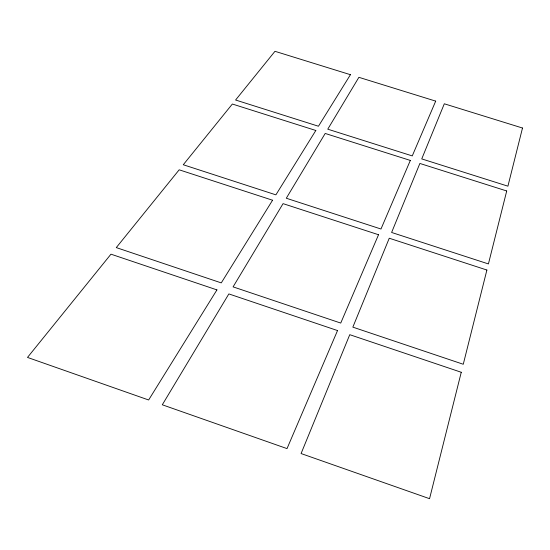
<?xml version="1.0" encoding="UTF-8"?>
<svg xmlns="http://www.w3.org/2000/svg" width="550" height="550" viewBox="0 0 550 550"><rect width="100%" height="100%" fill="white"/><g stroke="black" fill="none" stroke-linecap="round" stroke-linejoin="round"><path stroke-width="0.82" d="M461.257 372.268L429.557 498.692L301.084 453.551L349.759 334.682L461.257 372.268M486.894 270.029L463.265 364.265L352.846 327.14L389.256 238.226L486.894 270.029M506.715 190.974L488.421 263.931L391.614 232.464L419.877 163.453L506.715 190.974M522.5 128.026L507.918 186.175L421.74 158.909L444.311 103.792L522.5 128.026M337.528 330.557L287.018 448.607L162.298 404.786L228.855 293.92L337.528 330.557M378.531 234.733L340.739 323.07L233.083 286.873L283.058 203.637L378.531 234.733M410.328 160.428L380.978 229.013L286.296 198.234L325.194 133.451L410.328 160.428M435.696 101.124L412.259 155.911L327.759 129.181L358.889 77.316L435.696 101.124M216.934 289.898L148.637 399.987L27.5 357.424L110.969 254.176L216.934 289.898M272.566 200.221L221.272 282.899L116.284 247.596L179.176 169.806L272.566 200.221M315.831 130.481L275.894 194.851L183.267 164.746L232.354 104.026L315.831 130.481M350.433 74.697L318.457 126.239L235.593 100.017L274.972 51.308L350.433 74.697"/></g></svg>
